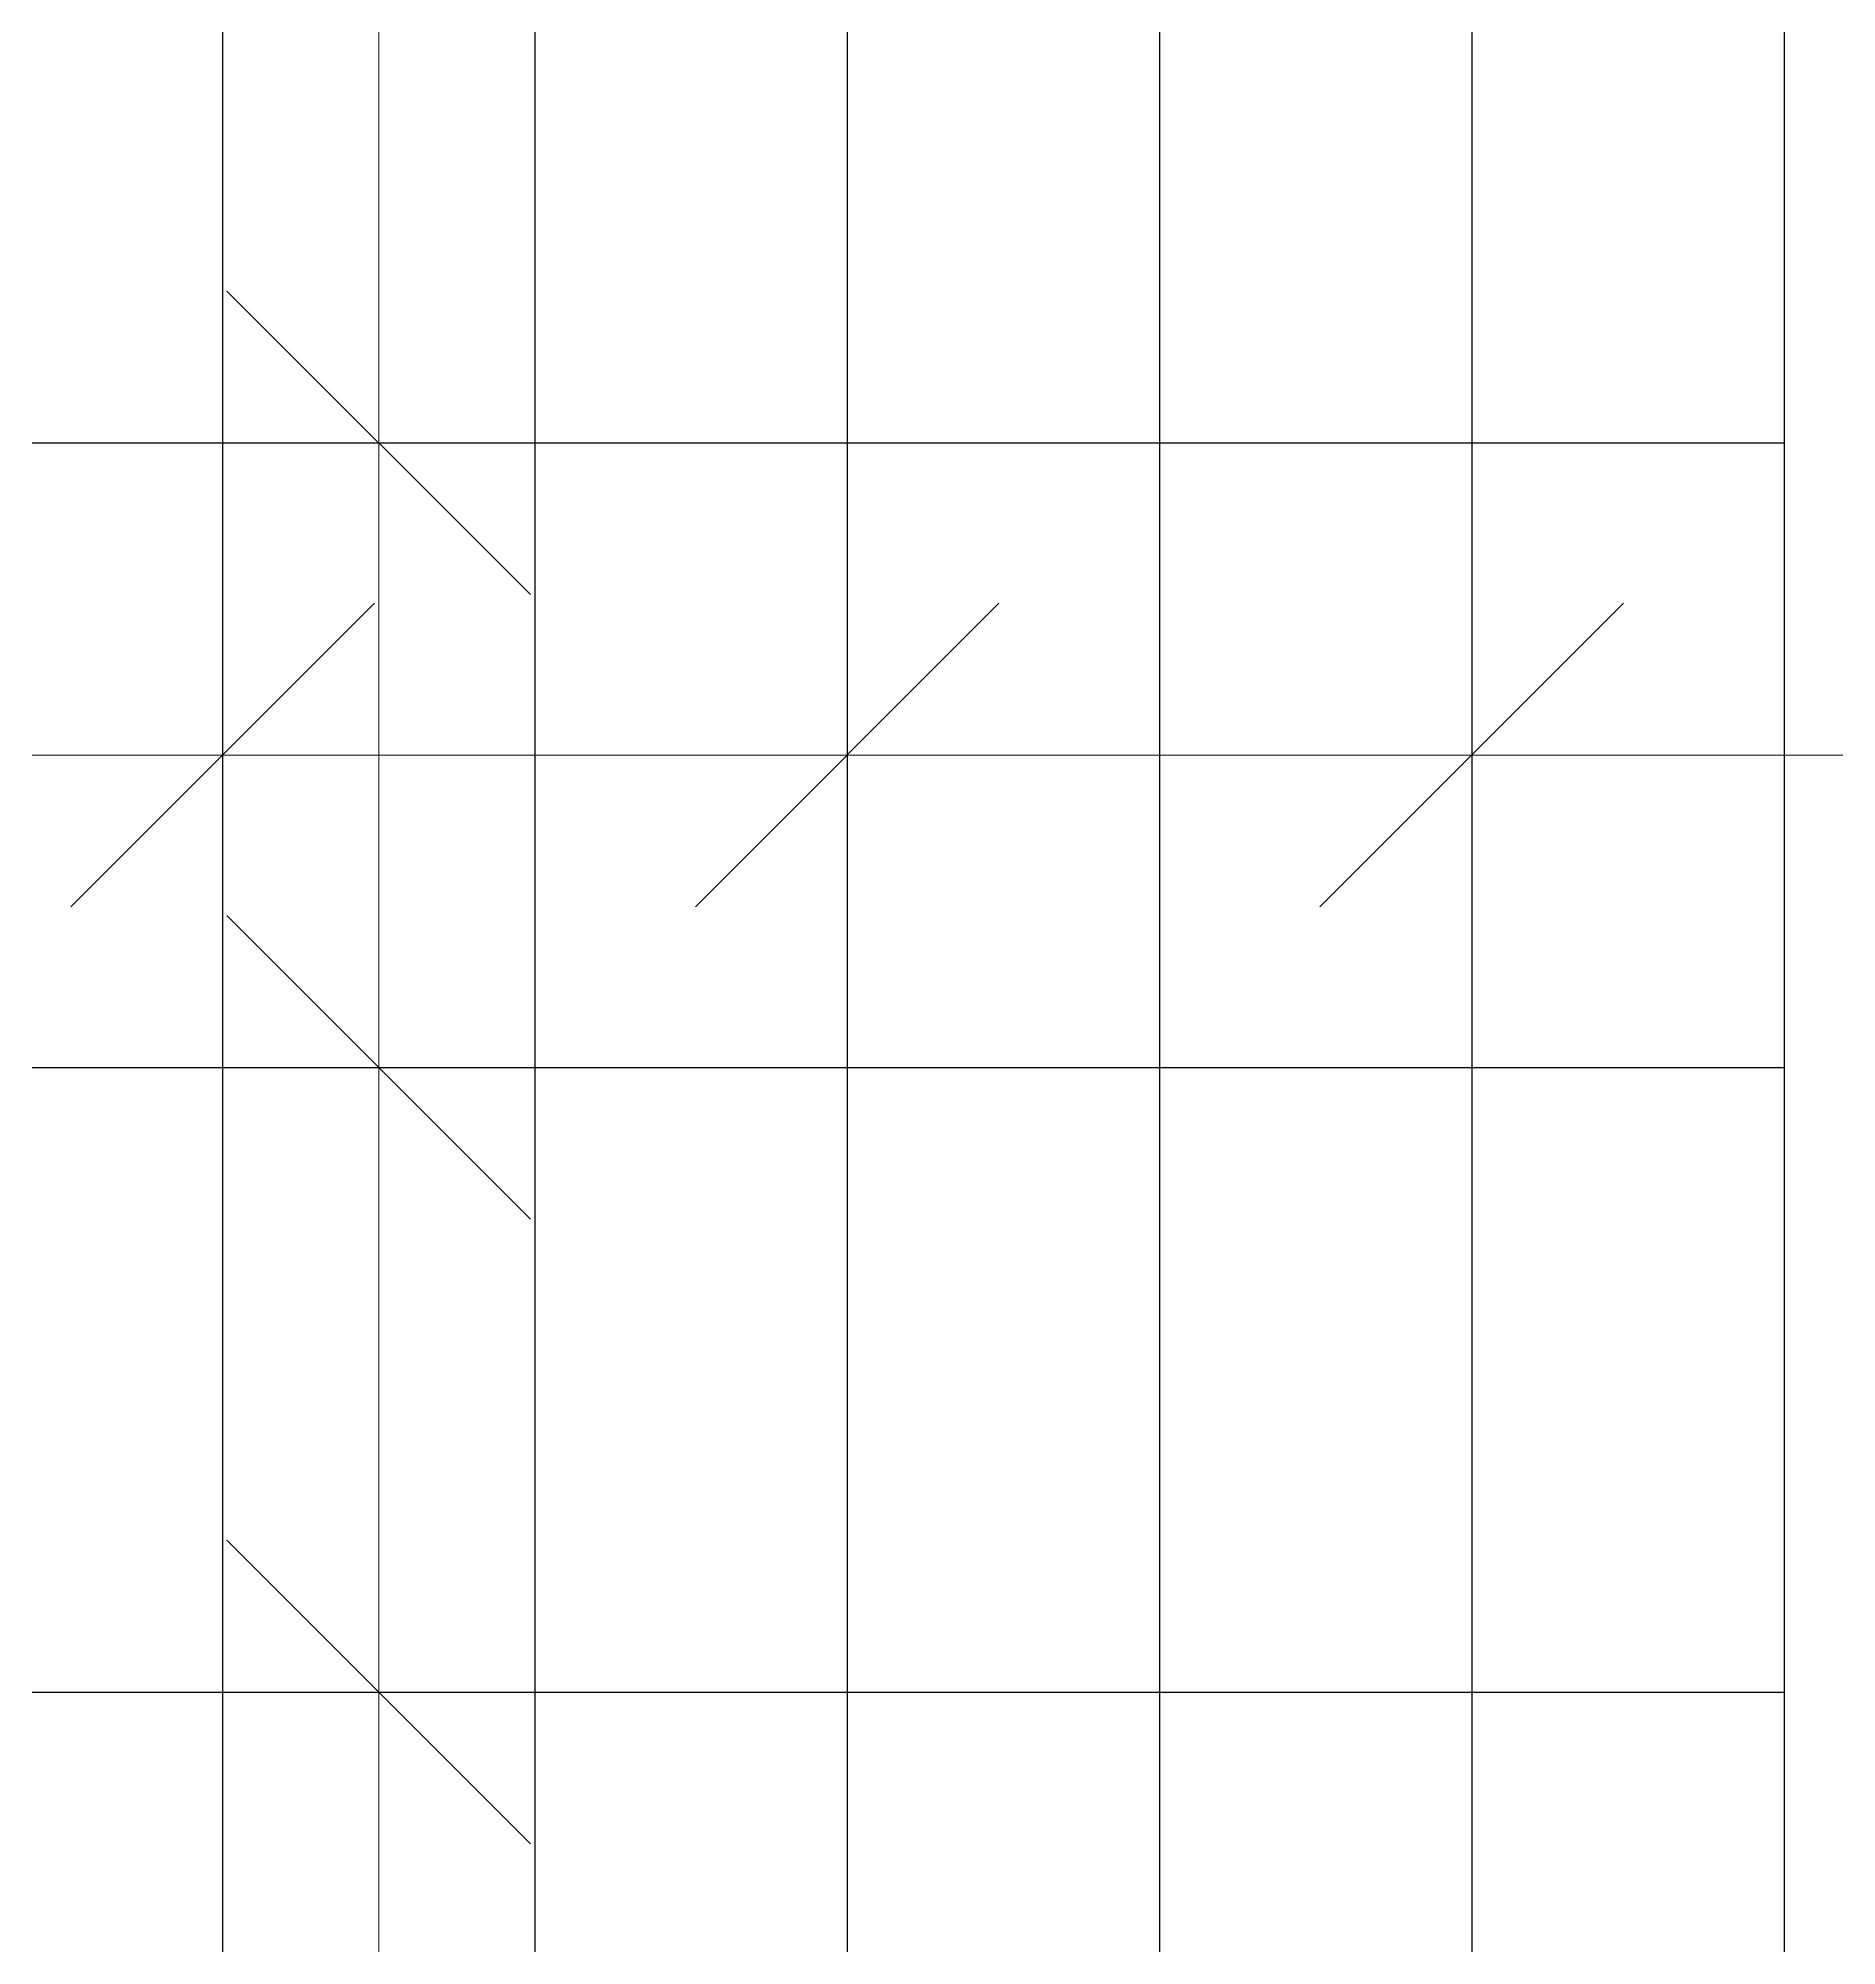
# Model space of a CAD drawing. Header units: millimetres. Extents: x -1004 to 900128, y -352756 to 107728.
# Drawn here: x 17650 to 18802, y -72576 to -71354 of the extents above; entities that cross this region are included whole.
import ezdxf

# ---------------------------------------------------------------- set-up
doc = ezdxf.new("R2010")
doc.units = ezdxf.units.MM
for name, color, linetype, lineweight in [('basic', 95, 'Continuous', 30), ('size', 45, 'Continuous', 20), ('thin', 153, 'Continuous', 18)]:
    doc.layers.add(name, color=color, linetype=linetype, lineweight=lineweight)
doc.styles.add('Structures', font='isocpeur.ttf', dxfattribs={"width": 0.85, "oblique": 15})
doc.dimstyles.new('structures 3.5 50', dxfattribs={"dimtxt": 3.5, "dimasz": 2, "dimexe": 1.25, "dimexo": 0.625, "dimtad": 1, "dimlfac": 0.5, "dimtxsty": 'Structures', "dimblk": 'OBLIQUE', "dimcen": 2.5, "dimdle": 1.5, "dimadec": 0, "dimazin": 0, "dimtfac": 1, "dimtmove": 0, "dimatfit": 3, "dimfxl": 1, "dimarcsym": 0})

# ---------------------------------------------------------------- blocks, each defined once
blk = doc.blocks.new('_Oblique')
at = {"color": 0, "linetype": 'ByBlock', "lineweight": -2}
blk.add_line((-0.5, -0.5), (0.5, 0.5), dxfattribs=at)
blk = doc.blocks.new('*D459')
at = {"layer": 'Defpoints', "color": 0, "transparency": 16777216}
for p in [(18767.8, -70363.5), (19967.8, -70363.5), (18767.8, -76863.5)]:
    blk.add_point(p, dxfattribs=at)
at = {"layer": 'size', "color": 0, "lineweight": -2, "transparency": 16777216}
for p, q in [((19967.8, -77013.5), (19967.8, -70213.5)), ((18830.3, -70363.5), (20092.8, -70363.5)), ((18830.3, -76863.5), (20092.8, -76863.5))]:
    blk.add_line(p, q, dxfattribs=at)
at = {"layer": 'size', "color": 0, "lineweight": -2, "transparency": 16777216, "xscale": 200, "yscale": 200, "zscale": 200}
for p, rotation in [((19967.8, -70363.5), 90), ((19967.8, -76863.5), 270)]:
    blk.add_blockref('_Oblique', p, dxfattribs=dict(at, rotation=rotation))
at = {"layer": 'size', "color": 0, "transparency": 16777216, "insert": (19730.3, -73613.5), "char_height": 350, "attachment_point": 5, "rotation": 90, "style": 'Structures'}
blk.add_mtext('2450', dxfattribs=at)
blk = doc.blocks.new('*U401')
at = {"layer": 'thin'}
blk.add_line((97.2, -97.2), (-97.2, 97.2), dxfattribs=at)
blk = doc.blocks.new('*U402')
at = {"layer": 'size', "color": 0, "linetype": 'ByBlock', "lineweight": -2, "transparency": 16777216}
for p in [(0, 5200), (0, 4800), (0, 4400)]:
    blk.add_blockref('*U401', p, dxfattribs=at)

msp = doc.modelspace()

# ---------------------------------------------------------------- linework, layer by layer
at = {"layer": 'basic'}
for p, q in [((17967.799, -63563.549), (17967.799, -76863.549)), ((18367.799, -63563.549), (18367.799, -76863.549)), ((18767.799, -63563.549), (18767.799, -76863.549)), ((17767.799, -70363.549), (17767.799, -76863.549)), ((18167.799, -70363.549), (18167.799, -76863.549)), ((18567.799, -70363.549), (18567.799, -76863.549)), ((16767.799, -71613.549), (18767.799, -71613.549)), ((16767.799, -72013.549), (18767.799, -72013.549)), ((16767.799, -72413.549), (18767.799, -72413.549))]:
    msp.add_line(p, q, dxfattribs=at)
at = {"layer": 'thin'}
for p, q in [((17867.799, -63613.549), (17867.799, -77397.104)), ((17670.572, -71910.777), (17865.026, -71716.322)), ((18070.572, -71910.777), (18265.026, -71716.322)), ((18470.572, -71910.777), (18665.026, -71716.322)), ((16967.799, -71813.549), (19767.799, -71813.549))]:
    msp.add_line(p, q, dxfattribs=at)

# ---------------------------------------------------------------- block references
at = {"layer": 'size'}
msp.add_blockref('*U402', (17867.799, -76813.549), dxfattribs=at)

# ---------------------------------------------------------------- dimensions: what is measured, and where the dimension line sits
dim = msp.add_linear_dim(base=(19967.799, -70363.549), p1=(18767.799, -76863.549), p2=(18767.799, -70363.549), angle=90, text='2450', dimstyle='structures 3.5 50', dxfattribs=at)
dim.commit()
dim.dimension.update_dxf_attribs({"geometry": '*D459', "text_midpoint": (19730.299, -73613.549)})

doc.saveas('drawing.dxf')
